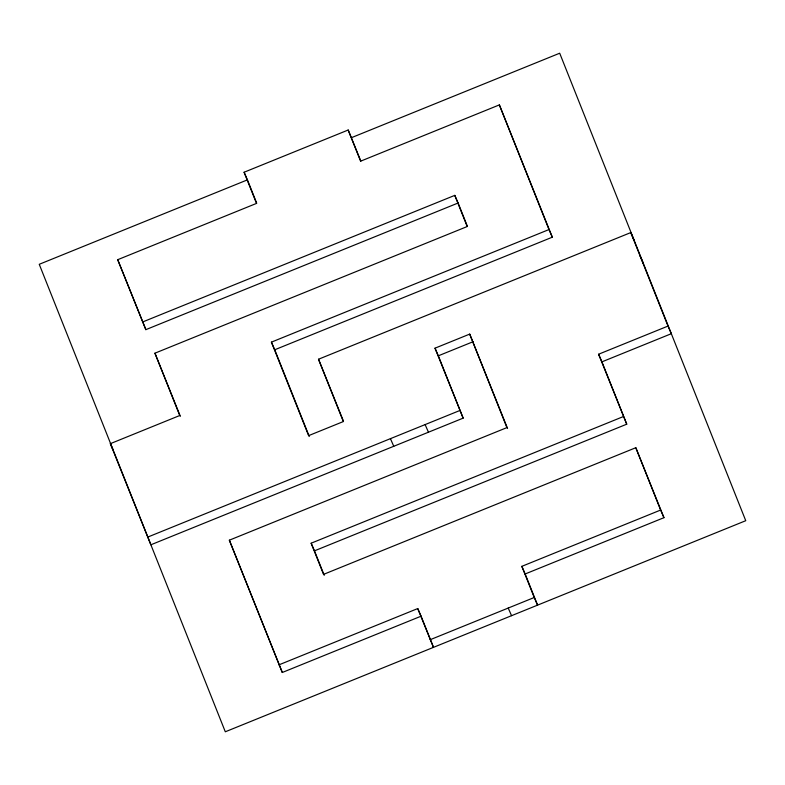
<?xml version="1.0" encoding="UTF-8"?>
<svg xmlns="http://www.w3.org/2000/svg" width="785" height="785" viewBox="0 0 785 785"><rect width="100%" height="100%" fill="white"/><g stroke="black" fill="none" stroke-linecap="round" stroke-linejoin="round"><path stroke-width="1.18" d="M467.418 226.374L458.116 203.001L145.853 329.651L117.711 259.698L256.499 203.403L244.096 172.239L348.187 130.016L360.815 161.023M256.734 203.237L247.432 179.863L39.25 264.3L113.217 450.158L110.342 443.672L179.736 415.52L154.93 353.191L467.193 226.541L454.79 195.367L142.517 322.027M351.513 137.65L559.695 53.213L745.75 520.7L225.305 731.787L113.668 451.296M552.316 237.188L548.99 229.554L271.414 342.142L274.75 349.767L552.316 237.188L499.368 104.896L360.59 161.19L348.187 130.016M271.414 342.142L308.633 435.636L343.33 421.565L318.514 359.236L630.787 232.576L634.113 240.21M110.342 443.672L150.887 544.79L463.15 418.14L435.008 348.177L469.705 334.106L507.561 428.473M435.008 348.177L438.344 355.811L473.041 341.74M147.551 537.166L459.814 410.516M598.602 354.221L667.996 326.079L671.332 333.703L601.938 361.846L598.602 354.221L626.744 424.185L314.481 550.834L311.145 543.21L623.408 416.55M278.96 664.846L417.748 608.561L433.487 647.35L421.084 616.186L282.296 672.48L229.348 540.188L506.914 427.609L469.705 334.106M663.953 517.678L660.617 510.054L521.839 566.338L525.165 573.972L663.953 517.678L635.811 447.715L323.548 574.375L311.145 543.21M430.151 639.726L534.242 597.503L537.568 605.137L525.165 573.972M640.089 255.949L643.415 263.583M454.79 195.367L458.116 203.001M508.219 608.061L511.555 615.685M425.117 424.587L428.453 432.211M390.43 438.658L393.756 446.282M244.096 172.239L247.432 179.863M318.514 359.236L343.496 421.26M417.748 608.561L421.084 616.186M117.711 259.698L145.853 329.651M154.93 353.191L180.364 416.354M229.348 540.188L282.296 672.48M630.787 232.576L667.996 326.079M601.938 361.846L626.744 424.185M499.368 104.896L548.99 229.554M635.811 447.715L660.617 510.054M438.344 355.811L463.15 418.14M521.839 566.338L534.242 597.503M274.75 349.767L309.27 436.509M314.481 550.834L324.225 575.327"/></g></svg>
